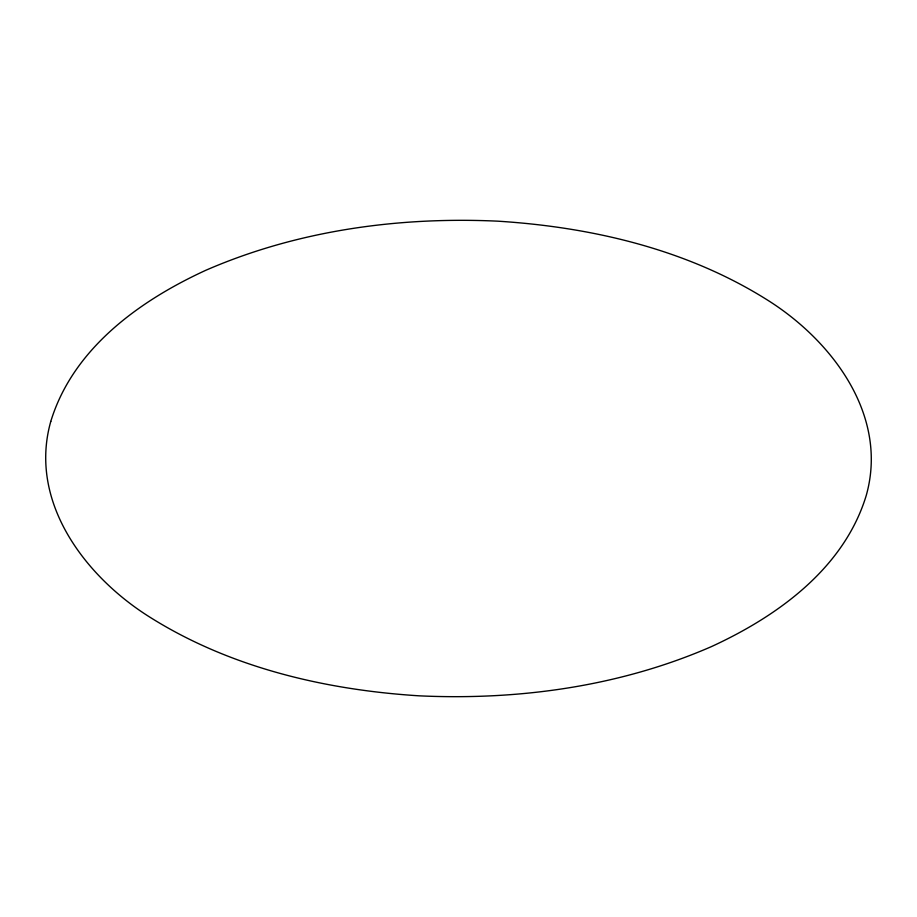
<?xml version="1.0" encoding="UTF-8"?>
<svg xmlns="http://www.w3.org/2000/svg" width="917" height="917" viewBox="0 0 917 917"><rect width="100%" height="100%" fill="white"/><g stroke="black" fill="none" stroke-linecap="round" stroke-linejoin="round"><path stroke-width="1.38" d="M50.779 421.442C28.267 501.14 84.33 575.624 148.531 616.316C229.216 667.484 324.756 689.882 419.241 695.831C518.518 700.428 619.686 686.546 711.225 646.703C777.536 616.235 844.007 568.46 866.221 495.558C888.733 415.86 832.67 341.376 768.469 300.684C687.784 249.516 592.244 227.118 497.759 221.169C398.482 216.572 297.314 230.454 205.775 270.297C139.464 300.765 72.993 348.54 50.779 421.442"/></g></svg>
